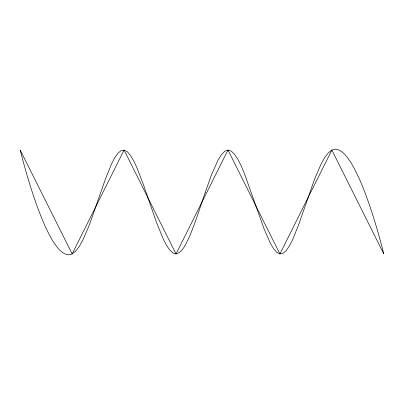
<?xml version="1.0" encoding="UTF-8"?>
<svg xmlns="http://www.w3.org/2000/svg" width="404" height="404" viewBox="0 0 404 404"><rect width="100%" height="100%" fill="white"/><g stroke="black" fill="none" stroke-linecap="round" stroke-linejoin="round"><path stroke-width="0.61" d="M205.237 192.36C200.056 207.499 195.379 222.846 189.047 237.562C185.784 243.531 183.305 251.884 176.028 253.944L172.755 252.894L169.483 249.738L166.201 244.779L162.918 238.309L156.353 222.003L143.289 184.234L136.82 167.483L133.608 160.676L130.416 155.303L127.24 151.667L124.084 150.056L120.953 150.677L117.842 153.348L114.736 157.797L111.63 163.751L105.409 179.103L89.425 224.846L82.714 240.385L79.265 246.475L75.745 251.086L72.144 253.944L68.463 254.853C61.352 253.939 57.141 247.298 53.384 241.9C47.465 232.234 43.041 221.756 38.961 211.211C31.472 191.228 25.432 170.735 20.2 150.056L72.144 253.944L124.084 150.056L176.028 253.944L227.972 150.056L231.245 151.106L234.517 154.262L237.799 159.221L241.082 165.691L244.364 173.382L263.953 228.568L270.392 243.324L273.584 248.697L276.76 252.333L279.916 253.944L283.047 253.323L286.158 250.652L289.264 246.203L292.37 240.249L298.591 224.897L314.575 179.154L321.286 163.615L324.735 157.525L328.255 152.914L331.856 150.056L335.537 149.147C342.648 150.061 346.859 156.702 350.616 162.1C356.535 171.766 360.959 182.244 365.039 192.789C372.528 212.772 378.568 233.265 383.8 253.944L331.856 150.056L279.916 253.944L227.972 150.056L224.71 151.303L221.453 154.651L218.2 159.797L211.711 174.281L205.237 192.36"/></g></svg>
